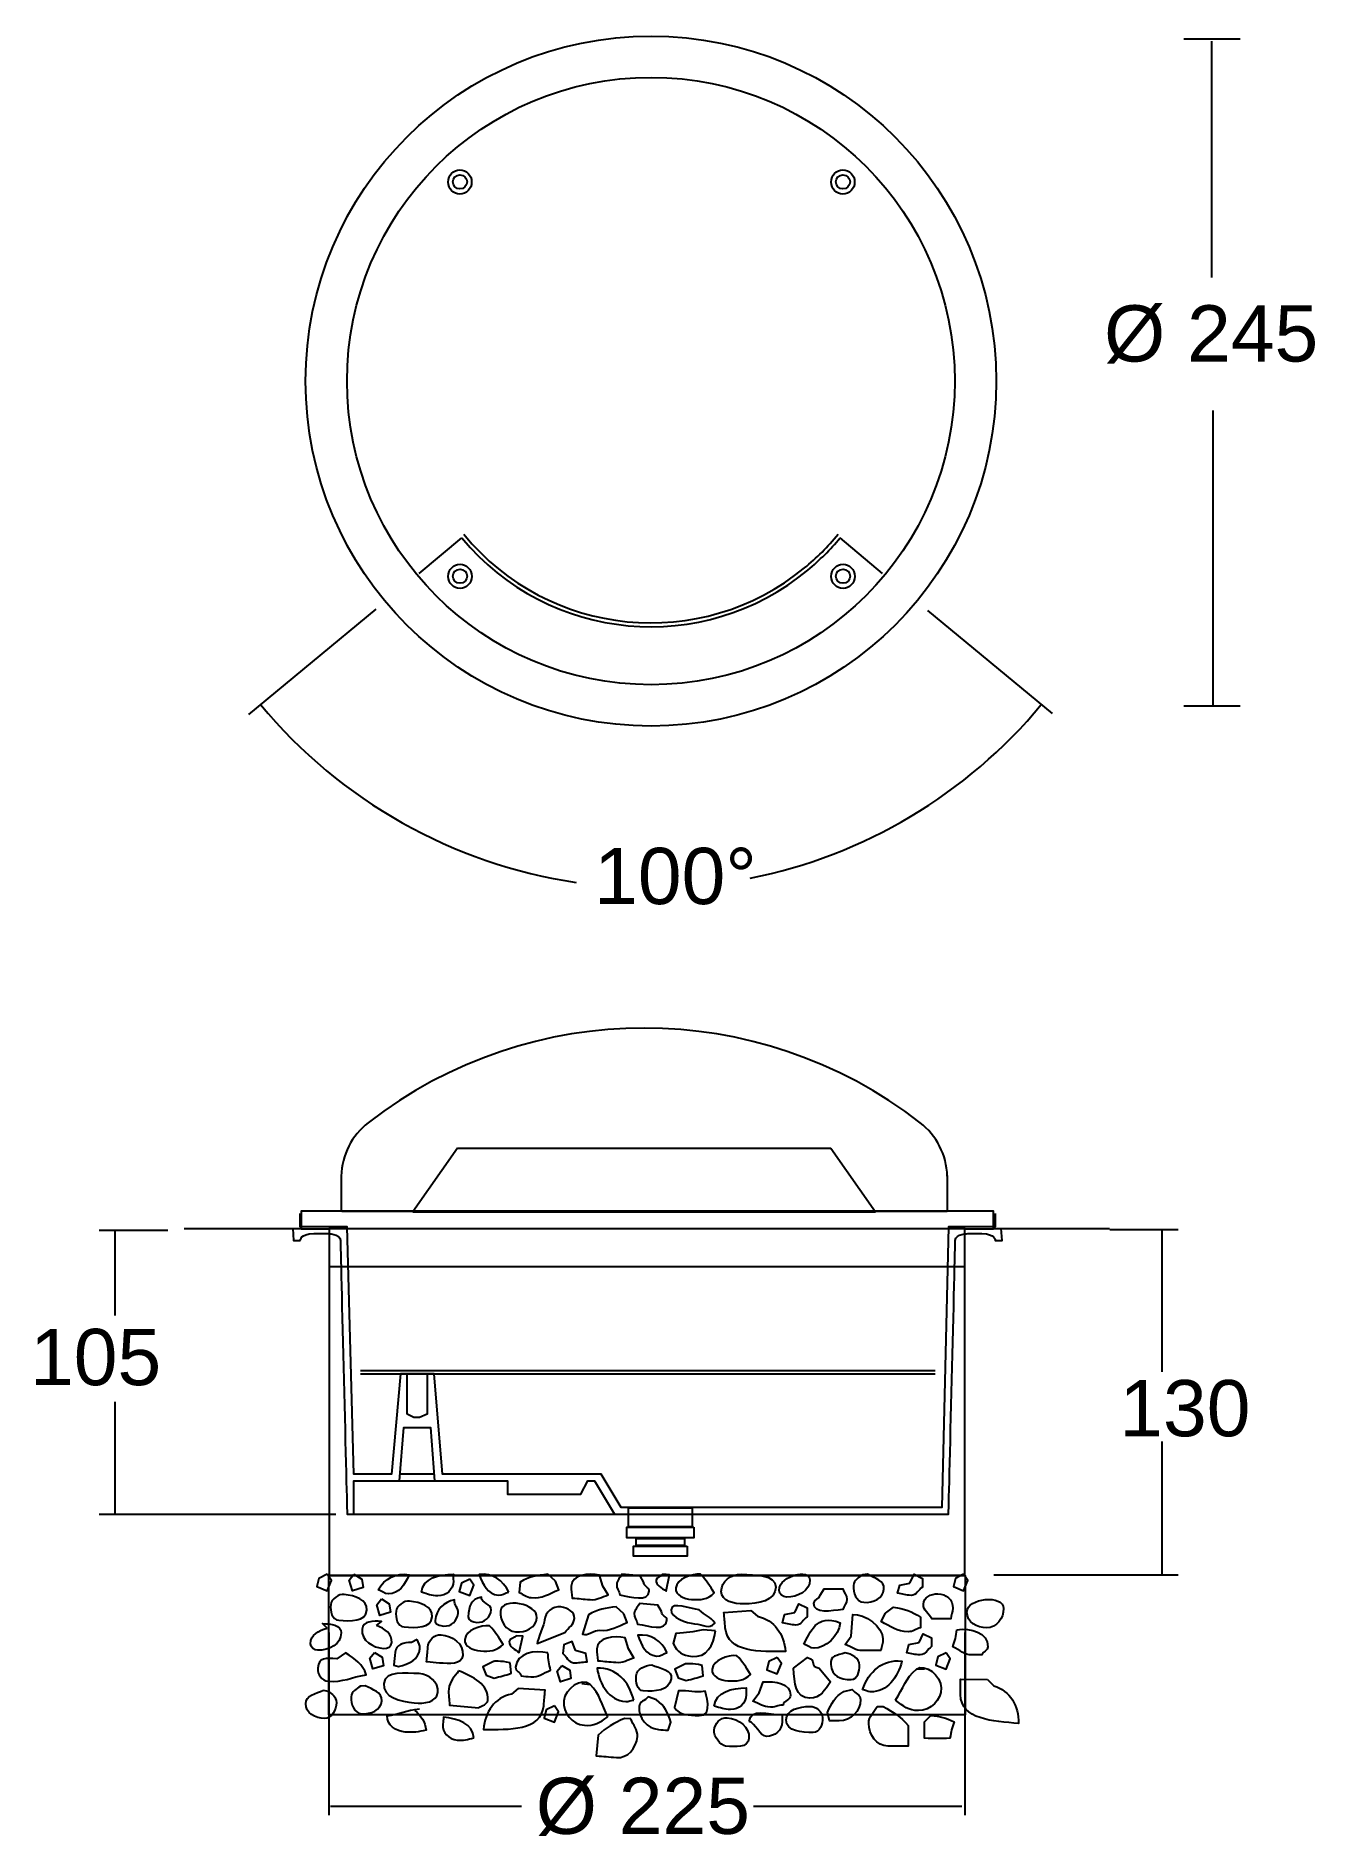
# Model space of a CAD drawing. Extents: x 22 to 170, y 34 to 242.
import ezdxf

# ---------------------------------------------------------------- set-up
doc = ezdxf.new("R2010")
doc.units = 0
doc.layers.add('LIVELLO_1', color=160, linetype='Continuous')
doc.styles.add('STD', font='txt')

# ---------------------------------------------------------------- blocks, each defined once
blk = doc.blocks.new('AI9-BLK2')
at = {"layer": 'LIVELLO_1', "color": 7}
for p, q in [((-9.29, -2.05), (-8.34, -2.14)), ((30.37, -0.39), (29.42, -0.39))]:
    blk.add_line(p, q, dxfattribs=at)
for points in [[(-38.76, 10.61), (-39.72, 10.13), (-39.96, 9.17), (-38.76, 8.69), (-38.28, 9.89)], [(-35.67, 10.61), (-34.76, 10.05), (-34.6, 9.08), (-35.84, 8.7), (-36.21, 9.93)], [(34.89, 10.61), (33.94, 10.13), (33.7, 9.17), (34.89, 8.69), (35.37, 9.89)], [(-22.27, 10.04), (-23.23, 9.56), (-23.47, 8.61), (-22.27, 8.13), (-21.79, 9.33)], [(-32.49, 7.75), (-31.58, 7.19), (-31.42, 6.22), (-32.65, 5.85), (-33.03, 7.08)], [(-33.3, 1.55), (-32.39, 0.99), (-32.23, 0.02), (-33.47, -0.35), (-33.84, 0.88)], [(-11.61, 0.06), (-10.7, -0.49), (-10.55, -1.47), (-11.78, -1.84), (-12.15, -0.61)], [(13.32, 0.98), (12.36, 0.5), (12.12, -0.45), (13.32, -0.93), (13.8, 0.26)], [(32.87, 1.52), (31.91, 1.04), (31.67, 0.08), (32.87, -0.39), (33.35, 0.8)], [(-12.47, -4.61), (-13.43, -5.09), (-13.67, -6.04), (-12.47, -6.52), (-11.99, -5.33)]]:
    blk.add_lwpolyline(points, close=True, dxfattribs=at)
for points, knots in [([(-32.87, 8.81), (-32.45, 8.69), (-32.15, 8.33), (-31.67, 8.33), (-30.41, 8.33), (-29.82, 9.41), (-29.28, 10.54), (-30.77, 10.84), (-32.09, 10.12), (-32.87, 8.81)], [0, 0, 0, 0, 1, 1, 1, 2, 2, 2, 3, 3, 3, 3]), ([(-27.85, 8.52), (-27.15, 8.31), (-26.7, 8.1), (-25.97, 8.1), (-25, 8.1), (-24.16, 8.83), (-24.16, 9.81), (-24.16, 10.12), (-24.19, 10.29), (-24.16, 10.61), (-25.79, 10.61), (-27.71, 10.16), (-27.85, 8.52)], [0, 0, 0, 0, 1, 1, 1, 2, 2, 2, 3, 3, 3, 4, 4, 4, 4]), ([(-17.74, 8.55), (-18.17, 8.46), (-18.5, 8.14), (-18.98, 8.18), (-20.23, 8.29), (-20.73, 9.41), (-21.17, 10.58), (-19.65, 10.75), (-18.4, 9.92), (-17.74, 8.55)], [0, 0, 0, 0, 1, 1, 1, 2, 2, 2, 3, 3, 3, 3]), ([(-12.35, 9.81), (-12.35, 9.81), (-11.95, 8.82), (-11.95, 8.82), (-13.08, 8.32), (-13.91, 7.79), (-15.16, 7.9), (-15.75, 7.95), (-16.03, 8.27), (-16.55, 8.5), (-16.55, 8.5), (-16.44, 9.69), (-16.44, 9.69), (-15.43, 10.32), (-14.45, 10.47), (-13.24, 10.61), (-13.24, 10.61), (-12.35, 9.81), (-12.35, 9.81)], [0, 0, 0, 0, 1, 1, 1, 2, 2, 2, 3, 3, 3, 4, 4, 4, 5, 5, 5, 6, 6, 6, 6]), ([(-6.87, 9.22), (-6.87, 9.22), (-6.24, 8.21), (-6.24, 8.21), (-7.04, 7.98), (-7.49, 7.6), (-8.33, 7.67), (-9.16, 7.74), (-9.58, 7.78), (-10.41, 7.85), (-10.43, 8.39), (-10.58, 8.71), (-10.53, 9.24), (-10.41, 10.61), (-8.6, 10.75), (-7.24, 10.51), (-7.24, 10.51), (-6.87, 9.22), (-6.87, 9.22)], [0, 0, 0, 0, 1, 1, 1, 2, 2, 2, 3, 3, 3, 4, 4, 4, 5, 5, 5, 6, 6, 6, 6]), ([(-2.12, 9.66), (-2.16, 9.19), (-1.44, 9.12), (-1.49, 8.65), (-1.6, 7.34), (-3.59, 7.99), (-4.89, 8.23), (-4.97, 8.65), (-5.3, 8.98), (-5.26, 9.46), (-5.22, 9.93), (-4.84, 10.2), (-4.68, 10.61), (-4.68, 10.61), (-2.53, 10.42), (-2.53, 10.42), (-2.53, 10.42), (-2.12, 9.66), (-2.12, 9.66)], [0, 0, 0, 0, 1, 1, 1, 2, 2, 2, 3, 3, 3, 4, 4, 4, 5, 5, 5, 6, 6, 6, 6]), ([(0.09, 10.61), (0.09, 10.61), (0.86, 10.54), (0.86, 10.54), (0.86, 10.54), (0.46, 8.65), (0.46, 8.65), (-0.05, 9.06), (-0.75, 9.3), (-0.69, 9.96), (-0.66, 10.31), (-0.06, 10.32), (0.09, 10.61)], [0, 0, 0, 0, 1, 1, 1, 2, 2, 2, 3, 3, 3, 4, 4, 4, 4]), ([(4.45, 10.6), (5.16, 9.87), (5.49, 9.29), (6.04, 8.44), (5.28, 7.7), (4.47, 7.6), (3.39, 7.69), (2.52, 7.77), (1.51, 8.17), (1.58, 9.03), (1.68, 10.07), (3.41, 10.69), (4.45, 10.6)], [0, 0, 0, 0, 1, 1, 1, 2, 2, 2, 3, 3, 3, 4, 4, 4, 4]), ([(9.18, 10.61), (7.99, 10.61), (6.84, 9.81), (6.84, 8.62), (6.84, 7.48), (8.31, 7.17), (9.46, 7.17), (11.06, 7.17), (13.15, 7.52), (13.15, 9.11), (13.15, 10.64), (10.71, 10.5), (9.18, 10.61)], [0, 0, 0, 0, 1, 1, 1, 2, 2, 2, 3, 3, 3, 4, 4, 4, 4]), ([(15.46, 10.53), (14.52, 10.25), (13.54, 9.73), (13.54, 8.72), (13.54, 8.3), (13.96, 7.96), (14.38, 7.96), (15.7, 7.96), (17.1, 8.65), (17.1, 9.97), (17.1, 10.91), (15.46, 10.53), (15.46, 10.53)], [0, 0, 0, 0, 1, 1, 1, 2, 2, 2, 3, 3, 3, 4, 4, 4, 4]), ([(23.76, 10.61), (24.62, 10.11), (25.76, 9.87), (25.67, 8.87), (25.58, 7.8), (24.41, 7.27), (23.33, 7.36), (22.47, 7.44), (22.07, 8.45), (22.14, 9.32), (22.2, 9.94), (22.71, 10.24), (23.23, 10.55), (23.23, 10.55), (23.76, 10.61), (23.76, 10.61)], [0, 0, 0, 0, 1, 1, 1, 2, 2, 2, 3, 3, 3, 4, 4, 4, 5, 5, 5, 5]), ([(28.68, 9.59), (28.68, 9.59), (27.49, 9.35), (27.49, 9.35), (27.49, 9.35), (27.25, 8.4), (27.25, 8.4), (27.84, 8.34), (28.2, 8.16), (28.8, 8.16), (29.46, 8.16), (29.64, 8.82), (30.12, 9.11), (30.12, 9.11), (30.12, 10.13), (30.12, 10.13), (30.12, 10.13), (29.16, 10.61), (29.16, 10.61), (29.16, 10.61), (28.68, 9.59), (28.68, 9.59)], [0, 0, 0, 0, 1, 1, 1, 2, 2, 2, 3, 3, 3, 4, 4, 4, 5, 5, 5, 6, 6, 6, 7, 7, 7, 7]), ([(-36.78, 8.26), (-35.57, 8.12), (-34.07, 7.68), (-34.17, 6.46), (-34.29, 5.11), (-36.07, 5.16), (-37.42, 5.28), (-38.22, 5.35), (-38.41, 6.31), (-38.35, 7.11), (-38.29, 7.73), (-37.4, 8.35), (-36.78, 8.26)], [0, 0, 0, 0, 1, 1, 1, 2, 2, 2, 3, 3, 3, 4, 4, 4, 4]), ([(18.27, 8.19), (18.27, 7.71), (17.55, 7.71), (17.55, 7.23), (17.55, 5.92), (19.59, 6.4), (20.91, 6.52), (21.02, 6.93), (21.38, 7.23), (21.38, 7.71), (21.38, 8.19), (21.02, 8.49), (20.91, 8.9), (20.91, 8.9), (18.75, 8.9), (18.75, 8.9), (18.75, 8.9), (18.27, 8.19), (18.27, 8.19)], [0, 0, 0, 0, 1, 1, 1, 2, 2, 2, 3, 3, 3, 4, 4, 4, 5, 5, 5, 6, 6, 6, 6]), ([(30.23, 7.16), (30.23, 6.38), (30.83, 6.08), (31.19, 5.43), (31.19, 5.43), (33.41, 5.43), (33.41, 5.43), (33.41, 5.9), (33.65, 6.2), (33.65, 6.68), (33.65, 7.64), (32.87, 8.35), (31.91, 8.35), (31.13, 8.35), (30.23, 7.93), (30.23, 7.16)], [0, 0, 0, 0, 1, 1, 1, 2, 2, 2, 3, 3, 3, 4, 4, 4, 5, 5, 5, 5]), ([(-29.22, 7.49), (-28.01, 7.35), (-26.51, 6.9), (-26.61, 5.69), (-26.73, 4.34), (-28.51, 4.39), (-29.87, 4.51), (-30.66, 4.58), (-30.86, 5.54), (-30.79, 6.34), (-30.73, 6.96), (-29.84, 7.58), (-29.22, 7.49)], [0, 0, 0, 0, 1, 1, 1, 2, 2, 2, 3, 3, 3, 4, 4, 4, 4]), ([(-23.61, 6.07), (-23.68, 5.21), (-24.41, 4.54), (-25.27, 4.61), (-25.73, 4.65), (-26.31, 4.81), (-26.27, 5.26), (-26.16, 6.54), (-25.27, 7.4), (-24.03, 7.64), (-24.09, 7.02), (-23.55, 6.7), (-23.61, 6.07)], [0, 0, 0, 0, 1, 1, 1, 2, 2, 2, 3, 3, 3, 4, 4, 4, 4]), ([(-19.78, 6.5), (-19.85, 5.63), (-20.58, 4.96), (-21.44, 5.04), (-21.89, 5.07), (-22.47, 5.23), (-22.44, 5.68), (-22.32, 6.96), (-22.17, 7.71), (-20.92, 7.95), (-20.98, 7.32), (-19.72, 7.12), (-19.78, 6.5)], [0, 0, 0, 0, 1, 1, 1, 2, 2, 2, 3, 3, 3, 4, 4, 4, 4]), ([(-14.5, 5.55), (-14.6, 4.41), (-15.8, 3.85), (-16.95, 3.95), (-18.09, 4.05), (-18.8, 5.2), (-18.7, 6.34), (-18.55, 8), (-14.35, 7.22), (-14.5, 5.55)], [0, 0, 0, 0, 1, 1, 1, 2, 2, 2, 3, 3, 3, 3]), ([(-10.16, 5.49), (-10.22, 4.71), (-10.85, 4.47), (-11.26, 3.85), (-11.26, 3.85), (-14.46, 2.58), (-14.46, 2.58), (-14.42, 3.05), (-13.64, 4.83), (-13.6, 5.31), (-13.51, 6.26), (-12.68, 6.9), (-11.72, 6.82), (-10.95, 6.75), (-10.09, 6.26), (-10.16, 5.49)], [0, 0, 0, 0, 1, 1, 1, 2, 2, 2, 3, 3, 3, 4, 4, 4, 5, 5, 5, 5]), ([(-4.42, 6.03), (-4.42, 6.03), (-4.03, 5.04), (-4.03, 5.04), (-5.15, 4.54), (-5.98, 4.01), (-7.23, 4.12), (-7.83, 4.17), (-8.69, 3.43), (-9.21, 3.66), (-9.21, 3.66), (-8.52, 5.91), (-8.52, 5.91), (-7.5, 6.54), (-6.52, 6.7), (-5.31, 6.83), (-5.31, 6.83), (-4.42, 6.03), (-4.42, 6.03)], [0, 0, 0, 0, 1, 1, 1, 2, 2, 2, 3, 3, 3, 4, 4, 4, 5, 5, 5, 6, 6, 6, 6]), ([(-0.07, 6.28), (-0.11, 5.8), (0.6, 5.74), (0.56, 5.27), (0.44, 3.96), (-1.54, 4.61), (-2.84, 4.84), (-2.92, 5.27), (-3.26, 5.6), (-3.22, 6.07), (-3.17, 6.55), (-2.79, 6.81), (-2.63, 7.22), (-2.63, 7.22), (-0.49, 7.03), (-0.49, 7.03), (-0.49, 7.03), (-0.07, 6.28), (-0.07, 6.28)], [0, 0, 0, 0, 1, 1, 1, 2, 2, 2, 3, 3, 3, 4, 4, 4, 5, 5, 5, 6, 6, 6, 6]), ([(4.28, 6.49), (4.99, 5.76), (5.55, 5.79), (6.11, 4.94), (5.35, 4.2), (4.82, 4.78), (3.74, 4.87), (2.87, 4.95), (0.96, 5.62), (1.04, 6.49), (1.13, 7.52), (3.24, 6.58), (4.28, 6.49)], [0, 0, 0, 0, 1, 1, 1, 2, 2, 2, 3, 3, 3, 4, 4, 4, 4]), ([(10.26, 6.4), (10.26, 6.4), (7.15, 6.19), (7.15, 6.19), (7.22, 5.47), (7.25, 5.12), (7.31, 4.4), (7.56, 1.49), (11.34, 1.64), (14.28, 1.66), (14.1, 3.68), (13, 5.32), (11.04, 5.75), (11.04, 5.75), (10.26, 6.4), (10.26, 6.4)], [0, 0, 0, 0, 1, 1, 1, 2, 2, 2, 3, 3, 3, 4, 4, 4, 5, 5, 5, 5]), ([(15.36, 6.17), (15.36, 6.17), (14.16, 5.93), (14.16, 5.93), (14.16, 5.93), (13.92, 4.97), (13.92, 4.97), (14.52, 4.91), (14.88, 4.73), (15.48, 4.73), (16.13, 4.73), (16.31, 5.39), (16.79, 5.69), (16.79, 5.69), (16.79, 6.7), (16.79, 6.7), (16.79, 6.7), (15.83, 7.18), (15.83, 7.18), (15.83, 7.18), (15.36, 6.17), (15.36, 6.17)], [0, 0, 0, 0, 1, 1, 1, 2, 2, 2, 3, 3, 3, 4, 4, 4, 5, 5, 5, 6, 6, 6, 7, 7, 7, 7]), ([(25.83, 6.09), (25.83, 6.09), (25.35, 5.14), (25.35, 5.14), (26.42, 4.54), (27.2, 3.95), (28.46, 3.95), (29.06, 3.95), (29.36, 4.24), (29.9, 4.42), (29.9, 4.42), (29.9, 5.62), (29.9, 5.62), (28.94, 6.33), (27.98, 6.57), (26.78, 6.81), (26.78, 6.81), (25.83, 6.09), (25.83, 6.09)], [0, 0, 0, 0, 1, 1, 1, 2, 2, 2, 3, 3, 3, 4, 4, 4, 5, 5, 5, 6, 6, 6, 6]), ([(35.27, 6.22), (35.27, 5.07), (36.42, 4.41), (37.56, 4.41), (38.71, 4.41), (39.52, 5.49), (39.52, 6.63), (39.52, 8.3), (35.27, 7.89), (35.27, 6.22)], [0, 0, 0, 0, 1, 1, 1, 2, 2, 2, 3, 3, 3, 3]), ([(-38.78, 4.37), (-39.72, 4.1), (-40.69, 3.58), (-40.69, 2.57), (-40.69, 2.15), (-40.28, 1.8), (-39.86, 1.8), (-38.53, 1.8), (-37.14, 2.5), (-37.14, 3.82), (-37.14, 4.76), (-38.36, 4.89), (-39.3, 4.89), (-39.3, 4.89), (-38.78, 4.37), (-38.78, 4.37)], [0, 0, 0, 0, 1, 1, 1, 2, 2, 2, 3, 3, 3, 4, 4, 4, 5, 5, 5, 5]), ([(-33.05, 4.67), (-32.13, 4.3), (-31.21, 3.7), (-31.29, 2.7), (-31.33, 2.28), (-31.78, 1.97), (-32.19, 2.01), (-33.51, 2.12), (-34.84, 2.94), (-34.72, 4.25), (-34.64, 5.19), (-33.42, 5.22), (-32.48, 5.14), (-32.48, 5.14), (-33.05, 4.67), (-33.05, 4.67)], [0, 0, 0, 0, 1, 1, 1, 2, 2, 2, 3, 3, 3, 4, 4, 4, 5, 5, 5, 5]), ([(-19.97, 4.64), (-19.27, 3.91), (-18.94, 3.33), (-18.38, 2.48), (-19.14, 1.74), (-19.96, 1.64), (-21.03, 1.73), (-21.9, 1.81), (-22.91, 2.21), (-22.84, 3.07), (-22.75, 4.11), (-21.01, 4.73), (-19.97, 4.64)], [0, 0, 0, 0, 1, 1, 1, 2, 2, 2, 3, 3, 3, 4, 4, 4, 4]), ([(6.19, 4.07), (5.92, 2.35), (5.2, 0.94), (3.47, 1.09), (2.28, 1.2), (1.83, 1.57), (1.26, 2.58), (1.26, 2.58), (1.6, 3.75), (1.6, 3.75), (2.87, 3.82), (3.54, 3.94), (4.76, 4.19), (4.76, 4.19), (6.19, 4.07), (6.19, 4.07)], [0, 0, 0, 0, 1, 1, 1, 2, 2, 2, 3, 3, 3, 4, 4, 4, 5, 5, 5, 5]), ([(16.39, 2.51), (16.81, 2.39), (17.1, 2.04), (17.58, 2.04), (18.84, 2.04), (20.45, 3.39), (20.59, 5), (17.77, 6.08), (17.17, 3.83), (16.39, 2.51)], [0, 0, 0, 0, 1, 1, 1, 2, 2, 2, 3, 3, 3, 3]), ([(21.89, 3.43), (21.89, 3.43), (21.18, 2.47), (21.18, 2.47), (21.95, 2.17), (22.37, 1.76), (23.21, 1.76), (23.21, 1.76), (25.31, 1.76), (25.31, 1.76), (25.37, 2.29), (25.55, 2.59), (25.55, 3.13), (25.55, 4.5), (23.45, 6.07), (22.07, 5.95), (22.07, 5.95), (21.89, 3.43), (21.89, 3.43)], [0, 0, 0, 0, 1, 1, 1, 2, 2, 2, 3, 3, 3, 4, 4, 4, 5, 5, 5, 6, 6, 6, 6]), ([(34.11, 4.19), (34.05, 3.41), (33.87, 2.93), (33.63, 2.22), (34.53, 1.8), (34.89, 1.26), (35.85, 1.26), (35.85, 1.26), (36.98, 1.26), (36.98, 1.26), (37.04, 1.68), (37.7, 1.74), (37.7, 2.22), (37.7, 3.83), (35.73, 4.43), (34.11, 4.19)], [0, 0, 0, 0, 1, 1, 1, 2, 2, 2, 3, 3, 3, 4, 4, 4, 5, 5, 5, 5]), ([(-28.33, 3.04), (-28.19, 2.64), (-28, 2.41), (-28.04, 1.99), (-28.15, 0.75), (-29.28, 0.22), (-30.49, -0.09), (-30.49, -0.09), (-31.03, 0.09), (-31.03, 0.09), (-30.98, 0.68), (-30.96, 0.99), (-30.9, 1.58), (-30.83, 2.45), (-29.9, 2.72), (-29.02, 2.71), (-29.02, 2.71), (-28.33, 3.04), (-28.33, 3.04)], [0, 0, 0, 0, 1, 1, 1, 2, 2, 2, 3, 3, 3, 4, 4, 4, 5, 5, 5, 6, 6, 6, 6]), ([(-25.59, 3.6), (-26.38, 3.67), (-27.04, 2.96), (-27.11, 2.16), (-27.17, 1.5), (-27.2, 1.12), (-27.26, 0.47), (-26.67, 0.41), (-26.36, 0.39), (-25.77, 0.33), (-24.66, 0.24), (-23.17, 0.11), (-23.07, 1.21), (-22.95, 2.57), (-24.24, 3.48), (-25.59, 3.6)], [0, 0, 0, 0, 1, 1, 1, 2, 2, 2, 3, 3, 3, 4, 4, 4, 5, 5, 5, 5]), ([(-16.91, 3.48), (-16.91, 3.48), (-16.13, 3.42), (-16.13, 3.42), (-16.13, 3.42), (-16.54, 1.53), (-16.54, 1.53), (-17.04, 1.94), (-17.74, 2.18), (-17.69, 2.83), (-17.65, 3.19), (-17.05, 3.2), (-16.91, 3.48)], [0, 0, 0, 0, 1, 1, 1, 2, 2, 2, 3, 3, 3, 4, 4, 4, 4]), ([(-10.01, 1.78), (-10.01, 1.78), (-8.84, 1.44), (-8.84, 1.44), (-8.84, 1.44), (-8.68, 0.47), (-8.68, 0.47), (-9.28, 0.46), (-9.66, 0.31), (-10.25, 0.37), (-10.91, 0.42), (-11.03, 1.09), (-11.48, 1.43), (-11.48, 1.43), (-11.39, 2.44), (-11.39, 2.44), (-11.39, 2.44), (-10.4, 2.84), (-10.4, 2.84), (-10.4, 2.84), (-10.01, 1.78), (-10.01, 1.78)], [0, 0, 0, 0, 1, 1, 1, 2, 2, 2, 3, 3, 3, 4, 4, 4, 5, 5, 5, 6, 6, 6, 7, 7, 7, 7]), ([(-3.89, 1.96), (-3.89, 1.96), (-3.26, 0.94), (-3.26, 0.94), (-4.06, 0.71), (-4.51, 0.33), (-5.35, 0.41), (-6.18, 0.48), (-6.6, 0.52), (-7.44, 0.59), (-7.45, 1.13), (-7.6, 1.44), (-7.55, 1.98), (-7.43, 3.35), (-5.62, 3.49), (-4.26, 3.25), (-4.26, 3.25), (-3.89, 1.96), (-3.89, 1.96)], [0, 0, 0, 0, 1, 1, 1, 2, 2, 2, 3, 3, 3, 4, 4, 4, 5, 5, 5, 6, 6, 6, 6]), ([(0.59, 1.51), (0.16, 1.43), (-0.17, 1.1), (-0.64, 1.14), (-1.9, 1.25), (-2.4, 2.37), (-2.83, 3.55), (-1.32, 3.72), (-0.07, 2.89), (0.59, 1.51)], [0, 0, 0, 0, 1, 1, 1, 2, 2, 2, 3, 3, 3, 3]), ([(29.74, 2.7), (29.74, 2.7), (28.54, 2.46), (28.54, 2.46), (28.54, 2.46), (28.3, 1.51), (28.3, 1.51), (28.9, 1.45), (29.26, 1.27), (29.85, 1.27), (30.51, 1.27), (30.69, 1.93), (31.17, 2.23), (31.17, 2.23), (31.17, 3.24), (31.17, 3.24), (31.17, 3.24), (30.21, 3.72), (30.21, 3.72), (30.21, 3.72), (29.74, 2.7), (29.74, 2.7)], [0, 0, 0, 0, 1, 1, 1, 2, 2, 2, 3, 3, 3, 4, 4, 4, 5, 5, 5, 6, 6, 6, 7, 7, 7, 7]), ([(-36.65, 1.51), (-35.49, 0.71), (-34.63, 0.25), (-34.25, -1.04), (-36.02, -1.3), (-36.91, -1.92), (-38.65, -1.77), (-39.37, -1.71), (-39.91, -1), (-39.85, -0.27), (-39.74, 0.98), (-38.91, 0.93), (-37.66, 0.82), (-37.66, 0.82), (-36.65, 1.51), (-36.65, 1.51)], [0, 0, 0, 0, 1, 1, 1, 2, 2, 2, 3, 3, 3, 4, 4, 4, 5, 5, 5, 5]), ([(-17.6, 0.35), (-17.6, 0.35), (-17.46, -0.86), (-17.46, -0.86), (-18.2, -1.1), (-18.7, -1.23), (-19.43, -1.41), (-19.43, -1.41), (-20.36, -1.09), (-20.36, -1.09), (-20.36, -1.09), (-20.76, -0.1), (-20.76, -0.1), (-20.76, -0.1), (-19.5, 0.52), (-19.5, 0.52), (-19.5, 0.52), (-18.71, 0.62), (-17.6, 0.35)], [0, 0, 0, 0, 1, 1, 1, 2, 2, 2, 3, 3, 3, 4, 4, 4, 5, 5, 5, 6, 6, 6, 6]), ([(-13.21, 1.5), (-13.22, 0.72), (-13.08, 0.23), (-12.91, -0.5), (-13.84, -0.84), (-14.24, -1.35), (-15.19, -1.26), (-15.61, -1.23), (-15.91, -1.2), (-16.33, -1.16), (-16.35, -0.74), (-17, -0.63), (-16.96, -0.15), (-16.82, 1.46), (-14.8, 1.88), (-13.21, 1.5)], [0, 0, 0, 0, 1, 1, 1, 2, 2, 2, 3, 3, 3, 4, 4, 4, 5, 5, 5, 5]), ([(-1.2, 0.13), (-1.99, 0.02), (-2.92, -0.32), (-3, -1.15), (-3.06, -1.87), (-2.9, -2.84), (-2.19, -2.9), (-0.82, -3.02), (0.76, -2.86), (1.06, -1.51), (1.27, -0.45), (-0.28, -0.31), (-1.2, 0.13)], [0, 0, 0, 0, 1, 1, 1, 2, 2, 2, 3, 3, 3, 4, 4, 4, 4]), ([(4.63, 0.06), (4.63, 0.06), (4.76, -1.14), (4.76, -1.14), (4.02, -1.38), (3.53, -1.51), (2.79, -1.69), (2.79, -1.69), (1.86, -1.37), (1.86, -1.37), (1.86, -1.37), (1.46, -0.38), (1.46, -0.38), (1.46, -0.38), (2.72, 0.23), (2.72, 0.23), (2.72, 0.23), (3.51, 0.34), (4.63, 0.06)], [0, 0, 0, 0, 1, 1, 1, 2, 2, 2, 3, 3, 3, 4, 4, 4, 5, 5, 5, 6, 6, 6, 6]), ([(8.65, 1.18), (9.35, 0.46), (9.69, -0.13), (10.24, -0.98), (9.48, -1.71), (8.66, -1.82), (7.59, -1.72), (6.72, -1.65), (5.71, -1.24), (5.78, -0.38), (5.87, 0.66), (7.61, 1.27), (8.65, 1.18)], [0, 0, 0, 0, 1, 1, 1, 2, 2, 2, 3, 3, 3, 4, 4, 4, 4]), ([(15.21, -0.25), (15.32, -1.98), (15.37, -3.74), (17.11, -3.74), (18.3, -3.74), (18.84, -2.78), (19.5, -1.83), (19.5, -1.83), (18.18, -0.25), (18.18, -0.25), (16.92, -0.07), (18.02, 0.6), (16.83, 0.96), (16.83, 0.96), (15.21, -0.25), (15.21, -0.25)], [0, 0, 0, 0, 1, 1, 1, 2, 2, 2, 3, 3, 3, 4, 4, 4, 5, 5, 5, 5]), ([(21.18, 1.52), (21.95, 1.34), (22.85, 0.92), (22.85, 0.08), (22.85, -0.63), (22.61, -1.59), (21.89, -1.59), (20.52, -1.59), (19.69, -1.22), (19.51, 0.15), (19.39, 1.23), (20.22, 1.16), (21.18, 1.52)], [0, 0, 0, 0, 1, 1, 1, 2, 2, 2, 3, 3, 3, 4, 4, 4, 4]), ([(23.19, -2.78), (23.55, -2.78), (23.73, -3.02), (24.09, -3.02), (26.07, -3.02), (27.26, -1.35), (27.74, 0.56), (25.53, 0.8), (23.91, -0.63), (23.19, -2.78)], [0, 0, 0, 0, 1, 1, 1, 2, 2, 2, 3, 3, 3, 3]), ([(27.02, -3.98), (27.92, -4.69), (28.52, -5.17), (29.66, -5.17), (31.09, -5.17), (32.29, -3.98), (32.29, -2.54), (32.29, -1.17), (30.43, 0.38), (29.42, -0.39), (28.16, -1.41), (27.92, -2.6), (27.02, -3.98)], [0, 0, 0, 0, 1, 1, 1, 2, 2, 2, 3, 3, 3, 4, 4, 4, 4]), ([(-28.11, -0.89), (-26.93, -0.99), (-25.86, -1.89), (-25.96, -3.07), (-26.06, -4.21), (-27.55, -4.39), (-28.69, -4.29), (-30.29, -4.15), (-32.34, -3.63), (-32.2, -2.03), (-32.07, -0.51), (-29.65, -0.86), (-28.11, -0.89)], [0, 0, 0, 0, 1, 1, 1, 2, 2, 2, 3, 3, 3, 4, 4, 4, 4]), ([(-23.55, -0.57), (-21.86, -1.26), (-20.02, -2.14), (-20.18, -3.98), (-20.23, -4.52), (-20.83, -4.52), (-21.22, -4.85), (-21.22, -4.85), (-24.62, -4.55), (-24.62, -4.55), (-24.61, -3.83), (-24.76, -3.4), (-24.69, -2.69), (-24.61, -1.74), (-24.03, -1.31), (-23.55, -0.57)], [0, 0, 0, 0, 1, 1, 1, 2, 2, 2, 3, 3, 3, 4, 4, 4, 5, 5, 5, 5]), ([(-6.27, -5.91), (-7.23, -6.55), (-7.86, -6.97), (-9, -6.88), (-10.43, -6.75), (-11.51, -5.45), (-11.39, -4.03), (-11.27, -2.66), (-9.29, -1.28), (-8.34, -2.14), (-7.18, -3.26), (-7.04, -4.47), (-6.27, -5.91)], [0, 0, 0, 0, 1, 1, 1, 2, 2, 2, 3, 3, 3, 4, 4, 4, 4]), ([(-3.29, -3.98), (-3.65, -3.95), (-3.85, -4.17), (-4.21, -4.14), (-6.18, -3.97), (-7.22, -2.2), (-7.53, -0.25), (-5.31, -0.21), (-3.82, -1.78), (-3.29, -3.98)], [0, 0, 0, 0, 1, 1, 1, 2, 2, 2, 3, 3, 3, 3]), ([(11.22, -3.11), (11.22, -3.11), (10.51, -4.07), (10.51, -4.07), (11.28, -4.36), (11.7, -4.78), (12.54, -4.78), (13.38, -4.78), (13.15, -4.54), (13.99, -4.54), (14.05, -4.01), (14.87, -3.95), (14.87, -3.41), (14.87, -2.04), (13.08, -1.74), (11.7, -1.86), (11.7, -1.86), (11.22, -3.11), (11.22, -3.11)], [0, 0, 0, 0, 1, 1, 1, 2, 2, 2, 3, 3, 3, 4, 4, 4, 5, 5, 5, 6, 6, 6, 6]), ([(37.66, -1.59), (37.66, -1.59), (34.54, -1.53), (34.54, -1.53), (34.54, -1.53), (34.54, -3.32), (34.54, -3.32), (34.54, -6.24), (38.31, -6.42), (41.25, -6.66), (41.25, -4.63), (40.29, -2.9), (38.38, -2.3), (38.38, -2.3), (37.66, -1.59), (37.66, -1.59)], [0, 0, 0, 0, 1, 1, 1, 2, 2, 2, 3, 3, 3, 4, 4, 4, 5, 5, 5, 5]), ([(-39.2, -2.81), (-40.1, -3.23), (-41.25, -3.37), (-41.25, -4.38), (-41.25, -5.45), (-40.14, -6.08), (-39.06, -6.08), (-38.18, -6.08), (-37.7, -5.11), (-37.7, -4.24), (-37.7, -3.61), (-38.18, -3.27), (-38.67, -2.92), (-38.67, -2.92), (-39.2, -2.81), (-39.2, -2.81)], [0, 0, 0, 0, 1, 1, 1, 2, 2, 2, 3, 3, 3, 4, 4, 4, 5, 5, 5, 5]), ([(-34.35, -2.3), (-33.49, -2.79), (-32.36, -3.03), (-32.45, -4.04), (-32.54, -5.11), (-33.7, -5.63), (-34.78, -5.54), (-35.65, -5.46), (-36.05, -4.45), (-35.97, -3.59), (-35.92, -2.97), (-35.4, -2.66), (-34.89, -2.36), (-34.89, -2.36), (-34.35, -2.3), (-34.35, -2.3)], [0, 0, 0, 0, 1, 1, 1, 2, 2, 2, 3, 3, 3, 4, 4, 4, 5, 5, 5, 5]), ([(-16.65, -2.61), (-16.65, -2.61), (-13.55, -2.82), (-13.55, -2.82), (-13.61, -3.54), (-13.64, -3.89), (-13.7, -4.61), (-13.96, -7.52), (-17.73, -7.37), (-20.67, -7.35), (-20.5, -5.33), (-19.39, -3.69), (-17.43, -3.26), (-17.43, -3.26), (-16.65, -2.61), (-16.65, -2.61)], [0, 0, 0, 0, 1, 1, 1, 2, 2, 2, 3, 3, 3, 4, 4, 4, 5, 5, 5, 5]), ([(-0.67, -3.93), (0.29, -4.61), (0.64, -5.42), (1.02, -6.53), (1.02, -6.53), (0.7, -7.46), (0.7, -7.46), (0.28, -7.42), (-0.02, -7.4), (-0.43, -7.36), (-1.74, -7.25), (-2.78, -6.02), (-2.66, -4.71), (-2.61, -4.12), (-2.01, -4.05), (-1.6, -3.6), (-1.6, -3.6), (-0.67, -3.93), (-0.67, -3.93)], [0, 0, 0, 0, 1, 1, 1, 2, 2, 2, 3, 3, 3, 4, 4, 4, 5, 5, 5, 6, 6, 6, 6]), ([(4.28, -5.76), (3.09, -5.66), (2.01, -5.82), (1.44, -4.81), (1.44, -4.81), (1.88, -2.89), (1.88, -2.89), (3.14, -2.83), (3.73, -3.18), (4.96, -2.93), (4.96, -2.93), (6.01, -5.91), (4.28, -5.76)], [0, 0, 0, 0, 1, 1, 1, 2, 2, 2, 3, 3, 3, 4, 4, 4, 4]), ([(6.04, -4.65), (6.74, -4.86), (7.19, -5.06), (7.92, -5.06), (8.9, -5.06), (9.73, -4.33), (9.73, -3.36), (9.73, -3.05), (9.7, -2.87), (9.73, -2.56), (8.1, -2.56), (6.18, -3.01), (6.04, -4.65)], [0, 0, 0, 0, 1, 1, 1, 2, 2, 2, 3, 3, 3, 4, 4, 4, 4]), ([(21.04, -2.96), (20.02, -3.56), (19.6, -4.33), (19.13, -5.41), (19.13, -5.41), (19.37, -6.36), (19.37, -6.36), (19.37, -6.36), (20.5, -6.36), (20.5, -6.36), (21.82, -6.36), (22.96, -5.23), (22.96, -3.91), (22.96, -3.32), (22.36, -3.2), (22, -2.72), (22, -2.72), (21.04, -2.96), (21.04, -2.96)], [0, 0, 0, 0, 1, 1, 1, 2, 2, 2, 3, 3, 3, 4, 4, 4, 5, 5, 5, 6, 6, 6, 6]), ([(-28.63, -5.17), (-27.88, -5.83), (-27.41, -6.43), (-27.32, -7.45), (-28.22, -7.65), (-28.78, -7.74), (-29.72, -7.66), (-30.8, -7.56), (-31.86, -6.88), (-31.83, -5.8), (-30.34, -5.54), (-29.6, -5.12), (-28.09, -4.97)], [0, 0, 0, 0, 1, 1, 1, 2, 2, 2, 3, 3, 3, 4, 4, 4, 4]), ([(-21.81, -8.35), (-22.52, -8.49), (-22.99, -8.66), (-23.72, -8.6), (-24.69, -8.51), (-25.46, -7.71), (-25.38, -6.75), (-25.35, -6.43), (-25.3, -6.26), (-25.31, -5.95), (-23.68, -6.09), (-21.81, -6.71), (-21.81, -8.35)], [0, 0, 0, 0, 1, 1, 1, 2, 2, 2, 3, 3, 3, 4, 4, 4, 4]), ([(-3.64, -6.14), (-3.35, -6.89), (-2.79, -7.35), (-2.86, -8.19), (-2.98, -9.5), (-3.99, -10.73), (-5.3, -10.61), (-6.19, -10.53), (-6.73, -10.49), (-7.62, -10.41), (-7.62, -10.41), (-7.41, -8.03), (-7.41, -8.03), (-6.49, -7.09), (-5.61, -6.69), (-4.36, -6.08), (-4.36, -6.08), (-3.64, -6.14), (-3.64, -6.14)], [0, 0, 0, 0, 1, 1, 1, 2, 2, 2, 3, 3, 3, 4, 4, 4, 5, 5, 5, 6, 6, 6, 6]), ([(7.53, -6.02), (6.73, -5.95), (6.08, -6.67), (6.01, -7.46), (5.95, -8.12), (6.76, -9.24), (7.35, -9.29), (8.46, -9.38), (9.95, -9.52), (10.05, -8.41), (10.17, -7.06), (8.88, -6.14), (7.53, -6.02)], [0, 0, 0, 0, 1, 1, 1, 2, 2, 2, 3, 3, 3, 4, 4, 4, 4]), ([(10.07, -6.43), (10.77, -6.64), (11.34, -8.17), (12.08, -8.17), (13.05, -8.17), (13.89, -7.44), (13.89, -6.46), (13.89, -6.15), (13.85, -5.98), (13.89, -5.67), (12.25, -5.67), (10.21, -4.8), (10.07, -6.43)], [0, 0, 0, 0, 1, 1, 1, 2, 2, 2, 3, 3, 3, 4, 4, 4, 4]), ([(17.11, -4.69), (15.89, -4.72), (14.36, -5.04), (14.36, -6.25), (14.36, -7.61), (16.13, -7.71), (17.49, -7.71), (18.29, -7.71), (18.57, -6.77), (18.57, -5.97), (18.57, -5.35), (17.74, -4.65), (17.11, -4.69)], [0, 0, 0, 0, 1, 1, 1, 2, 2, 2, 3, 3, 3, 4, 4, 4, 4]), ([(24.87, -4.69), (24.51, -5.41), (23.91, -5.82), (23.91, -6.66), (23.91, -7.97), (24.81, -9.29), (26.13, -9.29), (26.13, -9.29), (28.46, -9.29), (28.46, -9.29), (28.46, -9.29), (28.46, -6.9), (28.46, -6.9), (27.62, -5.88), (26.78, -5.41), (25.59, -4.69), (25.59, -4.69), (24.87, -4.69), (24.87, -4.69)], [0, 0, 0, 0, 1, 1, 1, 2, 2, 2, 3, 3, 3, 4, 4, 4, 5, 5, 5, 6, 6, 6, 6]), ([(30.37, -6.46), (30.37, -6.46), (30.37, -8.37), (30.37, -8.37), (31.51, -8.43), (32.17, -8.43), (33.31, -8.37), (33.43, -7.6), (33.55, -7.18), (33.78, -6.46), (32.83, -6.05), (32.17, -5.8), (31.09, -5.75), (31.09, -5.75), (30.37, -6.46), (30.37, -6.46)], [0, 0, 0, 0, 1, 1, 1, 2, 2, 2, 3, 3, 3, 4, 4, 4, 5, 5, 5, 5])]:
    blk.add_open_spline(points, degree=3, knots=knots, dxfattribs=at)
blk = doc.blocks.new('AI9-BLK1')
at = {"layer": 'LIVELLO_1', "color": 7}
for p, q in [((65.86, 104.97), (59.35, 104.97)), ((62.52, 104.73), (62.52, 77.37)), ((62.7, 61.98), (62.7, 27.79)), ((-29.14, 43.1), (-24.23, 47.21)), ((24.46, 43.1), (19.56, 47.21)), ((-34.17, 38.99), (-48.89, 26.76)), ((29.66, 38.83), (44.08, 26.89)), ((65.86, 27.75), (59.35, 27.75)), ((-24.72, -23.44), (-29.88, -30.8)), ((-24.72, -23.44), (18.5, -23.44)), ((18.5, -23.44), (23.65, -30.8)), ((-38.19, -26.65), (-38.18, -30.66)), ((31.96, -26.58), (31.96, -30.69)), ((-38.11, -30.71), (31.88, -30.71)), ((31.93, -30.75), (-38.02, -30.75)), ((-29.88, -30.8), (23.65, -30.8)), ((-66.17, -32.92), (-58.25, -32.92)), ((-64.34, -42.79), (-64.34, -32.92)), ((-56.35, -32.74), (-42.87, -32.74)), ((-39.61, -32.74), (34.01, -32.74)), ((37.36, -32.74), (50.74, -32.74)), ((58.66, -32.89), (50.75, -32.89)), ((56.84, -49.31), (56.84, -32.89)), ((-39.61, -37.12), (34.01, -37.12)), ((-35.95, -49.18), (30.56, -49.18)), ((-35.95, -49.57), (30.56, -49.57)), ((-64.34, -65.78), (-64.34, -52.81)), ((56.84, -72.87), (56.84, -57.38)), ((-32.86, -61.94), (-25.89, -61.94)), ((-27.44, -61.17), (-31.31, -61.17)), ((-66.17, -65.78), (-38.79, -65.78)), ((-37.49, -65.81), (-5.02, -65.81)), ((58.66, -72.87), (37.36, -72.87)), ((-39.59, -100.65), (-39.59, -79.48)), ((34.02, -100.65), (34.02, -79.48)), ((-39.41, -99.62), (-17.3, -99.62)), ((9.53, -99.62), (33.65, -99.62))]:
    blk.add_line(p, q, dxfattribs=at)
blk.add_lwpolyline([(37.51, -31), (37.51, -32.55), (32.1, -32.55), (31.33, -65.04), (-5.79, -65.04), (-8.11, -61.17), (-26.44, -61.17), (-27.44, -49.57), (-31.31, -49.57), (-32.37, -61.17), (-36.72, -61.17), (-37.49, -32.55), (-42.91, -32.55), (-42.91, -31)], dxfattribs=at)
for points in [[(37.31, -32.78), (37.31, -30.72), (-42.82, -30.72), (-42.82, -32.78), (-39.57, -32.78), (-39.57, -72.85), (33.97, -72.85), (33.97, -32.78)], [(-30.54, -54.21), (-30.54, -49.57), (-28.22, -49.57), (-28.22, -54.21), (-29.1, -54.59), (-29.78, -54.59)], [(2.44, -67.26), (-4.94, -67.26), (-4.94, -65.07), (2.44, -65.07)], [(2.44, -65.07), (2.44, -67.26), (-4.94, -67.26), (-4.94, -65.07)], [(2.64, -67.32), (2.64, -68.55), (-5.14, -68.55), (-5.14, -67.32)], [(1.55, -68.61), (1.55, -69.44), (-4.05, -69.44), (-4.05, -68.61)], [(1.84, -69.5), (1.84, -70.66), (-4.34, -70.66), (-4.34, -69.5)], [(-39.61, -72.9), (34.01, -72.9), (34.01, -89.04), (-39.61, -89.04)]]:
    blk.add_lwpolyline(points, close=True, dxfattribs=at)
for centre, major_axis, ratio in [((-24.44, 88.42), (0, -1.41), 0.961293), ((19.88, 88.42), (0, -1.41), 0.961416), ((-24.44, 88.43), (0.822, 0), 0.983023), ((19.88, 88.43), (0.822, 0), 0.983023), ((-24.43, 42.77), (0, -1.41), 0.961661), ((19.89, 42.77), (0, -1.41), 0.961661), ((-24.43, 42.78), (0.822, 0), 0.982604), ((19.89, 42.78), (0.822, 0), 0.982399)]:
    blk.add_ellipse(centre, major_axis=major_axis, ratio=ratio, dxfattribs=at)
for points, knots in [([(37.62, 65.38), (37.62, 87.45), (19.72, 105.32), (-2.32, 105.32), (-24.39, 105.32), (-42.3, 87.45), (-42.3, 65.38), (-42.3, 43.31), (-24.39, 25.44), (-2.32, 25.44), (19.72, 25.44), (37.62, 43.31), (37.62, 65.38)], [0, 0, 0, 0, 1, 1, 1, 2, 2, 2, 3, 3, 3, 4, 4, 4, 4]), ([(32.82, 65.38), (32.82, 84.81), (17.08, 100.53), (-2.32, 100.53), (-21.76, 100.53), (-37.5, 84.81), (-37.5, 65.38), (-37.5, 45.98), (-21.76, 30.23), (-2.32, 30.23), (17.08, 30.23), (32.82, 45.98), (32.82, 65.38)], [0, 0, 0, 0, 1, 1, 1, 2, 2, 2, 3, 3, 3, 4, 4, 4, 4]), ([(-24.23, 47.21), (-14.19, 35.14), (3.74, 33.45), (15.82, 43.5), (17.19, 44.63), (18.42, 45.87), (19.56, 47.21)], [0, 0, 0, 0, 1, 1, 1, 2, 2, 2, 2]), ([(-24, 47.64), (-14.19, 35.67), (3.45, 33.93), (15.42, 43.74), (16.84, 44.9), (18.16, 46.21), (19.32, 47.64)], [0, 0, 0, 0, 1, 1, 1, 2, 2, 2, 2]), ([(-43.78, -32.74), (-43.78, -32.74), (-43.68, -34.1), (-43.68, -34.1), (-43.68, -34.1), (-42.91, -34.1), (-42.91, -34.1), (-42.91, -34.1), (-42.91, -33.32), (-41.36, -33.32), (-41.36, -33.32), (-39.81, -33.32), (-39.81, -33.32), (-39.81, -33.32), (-38.27, -33.32), (-38.27, -34.1), (-38.27, -34.87), (-37.49, -65.81), (-37.49, -65.81), (-37.49, -65.81), (-36.72, -65.81), (-36.72, -65.81), (-36.72, -65.81), (-36.72, -61.94), (-36.72, -61.94), (-36.72, -61.94), (-31.42, -61.94), (-31.42, -61.94), (-31.42, -61.94), (-30.92, -55.75), (-30.92, -55.75), (-30.92, -55.75), (-27.83, -55.75), (-27.83, -55.75), (-27.83, -55.75), (-27.39, -61.94), (-27.39, -61.94), (-27.39, -61.94), (-18.93, -61.94), (-18.93, -61.94), (-18.93, -61.94), (-18.93, -63.49), (-18.93, -63.49), (-18.93, -63.49), (-10.43, -63.49), (-10.43, -63.49), (-10.43, -63.49), (-9.65, -61.94), (-9.65, -61.94), (-9.65, -61.94), (-8.88, -61.94), (-8.88, -61.94), (-8.88, -61.94), (-6.56, -65.81), (-6.56, -65.81), (-6.56, -65.81), (32.1, -65.81), (32.1, -65.81), (32.1, -65.81), (32.88, -34.87), (32.88, -34.1), (32.88, -33.32), (34.42, -33.32), (34.42, -33.32), (34.42, -33.32), (35.97, -33.32), (35.97, -33.32), (37.51, -33.32), (37.51, -34.1), (37.51, -34.1), (37.51, -34.1), (38.29, -34.1), (38.29, -34.1), (38.29, -34.1), (38.18, -32.74), (38.18, -32.74)], [0, 0, 0, 0, 1, 1, 1, 2, 2, 2, 3, 3, 3, 4, 4, 4, 5, 5, 5, 6, 6, 6, 7, 7, 7, 8, 8, 8, 9, 9, 9, 10, 10, 10, 11, 11, 11, 12, 12, 12, 13, 13, 13, 14, 14, 14, 15, 15, 15, 16, 16, 16, 17, 17, 17, 18, 18, 18, 19, 19, 19, 20, 20, 20, 21, 21, 21, 22, 22, 22, 23, 23, 23, 24, 24, 24, 25, 25, 25, 25])]:
    blk.add_open_spline(points, degree=3, knots=knots, dxfattribs=at)
for points in [[(-47.51, 27.92), (-38.29, 16.79), (-25.26, 9.46), (-10.97, 7.33)], [(9.14, 7.82), (22.35, 10.46), (34.24, 17.53), (42.84, 27.92)], [(28.81, -20.48), (10.02, -5.87), (-16.25, -5.87), (-35.04, -20.48)], [(-35.04, -20.48), (-36.96, -21.96), (-38.09, -24.22), (-38.19, -26.65)], [(31.96, -26.65), (31.88, -24.22), (30.73, -21.96), (28.81, -20.48)]]:
    blk.add_open_spline(points, degree=3, dxfattribs=at)
blk.add_blockref('AI9-BLK2', (-1.04, -83.36), dxfattribs=at)
at = {"layer": 'LIVELLO_1', "color": 7, "char_height": 6.514, "attachment_point": 1, "style": 'STD'}
for s, insert in [('\\fArial|b0|i0;\\H6.5140;\\C7;Ø 245', (50.1, 74.15)), ('\\fArial|b0|i0;\\H6.5140;\\C7;100°', (-8.91, 11.34)), ('\\fArial|b0|i0;\\H6.5140;\\C7;105', (-74.19, -44.35)), ('\\fArial|b0|i0;\\H6.5140;\\C7;130', (51.86, -50.27)), ('\\fArial|b0|i0;\\H6.5140;\\C7;Ø 225', (-15.66, -96.3))]:
    blk.add_mtext(s, dxfattribs=dict(at, insert=insert))

msp = doc.modelspace()

# ---------------------------------------------------------------- block references
at = {"layer": 'LIVELLO_1', "color": 7}
msp.add_blockref('AI9-BLK1', (95.32605, 136.654019), dxfattribs=at)

doc.saveas('drawing.dxf')
